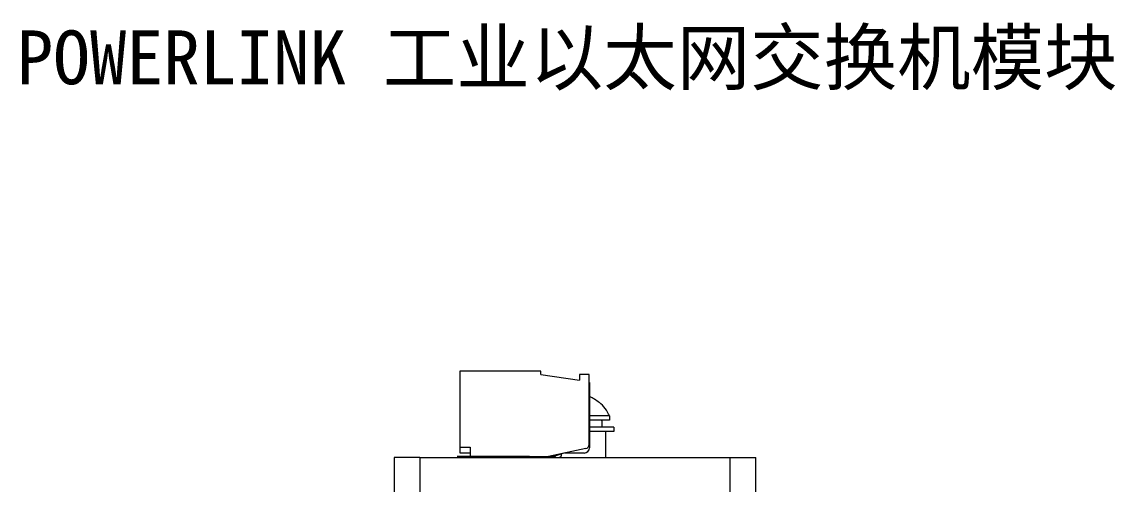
# Model space of a CAD drawing. Header units: millimetres. Extents: x 33157 to 59611, y -29750 to 1750.
# Drawn here: x 53626.9 to 53753.8, y -4364.7 to -4311.1 of the extents above; entities that cross this region are included whole.
import ezdxf

# ---------------------------------------------------------------- set-up
doc = ezdxf.new("R2010")
doc.units = ezdxf.units.MM
doc.layers.get('0').update_dxf_attribs({"lineweight": 18})
doc.layers.add('细实线', color=7, linetype='Continuous', lineweight=20)
doc.styles.add('WMF-宋体0', font='')
doc.styles.get('WMF-宋体0').set_extended_font_data('宋体')

msp = doc.modelspace()

# ---------------------------------------------------------------- linework, layer by layer
at = {"linetype": 'Continuous'}
for p, q in [((53677.74, -4351.62), (53677.74, -4360.42)), ((53687.14, -4351.62), (53677.74, -4351.62)), ((53687.14, -4352.02), (53687.14, -4351.62)), ((53687.14, -4352.02), (53691.64, -4352.65)), ((53691.64, -4352.02), (53691.64, -4352.65)), ((53692.74, -4352.02), (53691.64, -4352.02)), ((53692.74, -4360.12), (53692.74, -4352.02)), ((53692.74, -4352.92), (53692.78, -4352.92)), ((53692.78, -4352.92), (53692.78, -4360.52)), ((53693.91, -4355.24), (53693.91, -4355.27)), ((53695.11, -4356.82), (53692.78, -4356.82)), ((53695.11, -4356.82), (53695.11, -4357.32)), ((53695.11, -4357.32), (53692.78, -4357.32)), ((53695.61, -4358.12), (53692.78, -4358.12)), ((53695.61, -4358.12), (53695.61, -4358.62)), ((53695.61, -4358.62), (53692.78, -4358.62)), ((53694.67, -4361.62), (53694.67, -4358.62)), ((53677.74, -4360.42), (53678.94, -4360.42)), ((53677.78, -4361.12), (53677.78, -4360.42)), ((53678.94, -4360.42), (53678.94, -4361.52)), ((53692.35, -4360.61), (53688.04, -4361.52)), ((53670.11, -4361.62), (53670.11, -4496.62)), ((53673.11, -4361.62), (53670.11, -4361.62)), ((53673.11, -4361.62), (53673.11, -4496.62)), ((53673.11, -4361.62), (53709.11, -4361.62)), ((53677.71, -4361.52), (53677.41, -4361.52)), ((53677.41, -4361.52), (53686.31, -4361.52)), ((53677.71, -4361.62), (53677.71, -4361.52)), ((53685.81, -4361.52), (53677.71, -4361.52)), ((53678.94, -4361.12), (53677.78, -4361.12)), ((53685.81, -4361.52), (53685.85, -4361.62)), ((53685.81, -4361.52), (53688.04, -4361.52)), ((53688.81, -4361.52), (53688.04, -4361.52)), ((53688.63, -4361.52), (53688.04, -4361.52)), ((53688.63, -4361.52), (53688.46, -4361.57)), ((53689.81, -4361.15), (53688.63, -4361.52)), ((53688.81, -4361.52), (53688.63, -4361.52)), ((53692.18, -4361.12), (53689.92, -4361.12)), ((53709.11, -4496.62), (53709.11, -4361.62)), ((53709.11, -4361.62), (53712.11, -4361.62)), ((53712.11, -4496.62), (53712.11, -4361.62))]:
    msp.add_line(p, q, dxfattribs=at)
for centre, radius, start, end in [((53691.11, -4358.6), 4.35, 49.9142, 67.4118), ((53691.11, -4358.6), 4.38, 23.9523, 50.2291), ((53691.11, -4358.6), 4.38, 23.9523, 50.2291), ((53692.18, -4360.52), 0.6, 270, 0), ((53692.24, -4360.12), 0.5, 282, 360), ((53685.74, -4361.82), 0.3, 42.3954, 75.5251), ((53685.93, -4361.82), 0.3, 108.4885, 111.9989), ((53688.15, -4361.84), 0.336, 109.3795, 139.6313), ((53689.08, -4361.17), 0.5, 221.2199, 246.9862), ((53689.08, -4361.17), 0.5, 293.1696, 354.0635)]:
    msp.add_arc(centre, radius, start, end, dxfattribs=at)
for centre, start_param, end_param in [((53691.11, -4358.12), 4.712389, 4.859102), ((53691.11, -4357.32), 4.639003, 4.712389)]:
    msp.add_ellipse(centre, major_axis=(0, 5.46), ratio=0.57735, start_param=start_param, end_param=end_param, dxfattribs=at)

# ---------------------------------------------------------------- texts
at = {"layer": '细实线', "insert": (53690.18, -4315.6), "char_height": 6.25, "width": 149.2905, "attachment_point": 5, "style": 'WMF-宋体0'}
msp.add_mtext('\\pxqc;POWERLINK 工业以太网交换机模块', dxfattribs=at)

doc.saveas('drawing.dxf')
